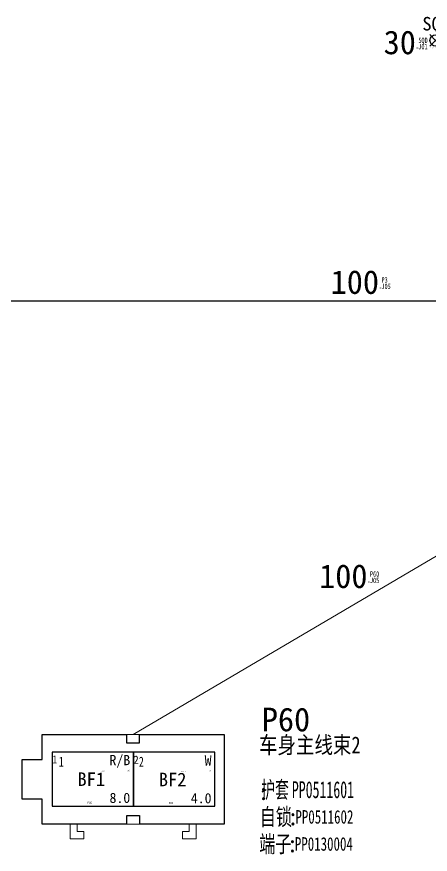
# Model space of a CAD drawing. Header units: millimetres. Extents: x -2653 to 6698, y -4403 to -42.
# Drawn here: x 310.1 to 371.2, y -1016.9 to -893.1 of the extents above; entities that cross this region are included whole.
import ezdxf
from ezdxf.enums import TextEntityAlignment as Align

# ---------------------------------------------------------------- set-up
doc = ezdxf.new("R2010")
doc.units = ezdxf.units.MM
doc.header["$MEASUREMENT"] = 0
for name, color, linetype in [('文字', 3, 'Continuous'), ('短路点', 4, 'Continuous'), ('短路点-E1', 53, 'Continuous'), ('短路点-短路线号', 2, 'Continuous'), ('节点长度', 1, 'Continuous'), ('节点长度-L', 32, 'Continuous'), ('轮廓线', 7, 'Continuous'), ('连接器-供应商', 43, 'Continuous'), ('连接器-功能', 63, 'Continuous'), ('连接器-名称', 53, 'Continuous'), ('连接器-编码', 52, 'Continuous'), ('附件-供应商', 43, 'Continuous'), ('附件-名称', 53, 'Continuous'), ('附件-数量', 21, 'Continuous'), ('附件-编码', 52, 'Continuous')]:
    doc.layers.add(name, color=color, linetype=linetype)
for name, color, linetype, plot in [('短路点-不打印', 10, 'Continuous', False), ('节点长度-E1', 53, 'Continuous', False), ('节点长度-E2', 53, 'Continuous', False), ('节点长度-不打印', 14, 'Continuous', False), ('连接器-不打印', 1, 'Continuous', False), ('连接器-位置', 12, 'Continuous', False), ('附件-不打印', 2, 'Continuous', False), ('隐藏-剥皮长度', 2, 'Continuous', False), ('隐藏-加余量', 1, 'Continuous', False), ('隐藏-备注', 1, 'Continuous', False), ('隐藏-孔位', 1, 'Continuous', False), ('隐藏-对应端子', 2, 'Continuous', False), ('隐藏-短路点信息', 4, 'Continuous', False), ('隐藏-节点长度辅助', 202, 'Continuous', False), ('隐藏-规格', 1, 'Continuous', False), ('隐藏-辅助信息', 3, 'Continuous', False), ('隐藏-防水栓', 2, 'Continuous', False)]:
    doc.layers.add(name, color=color, linetype=linetype, plot=plot)
doc.styles.add('CL', font='', dxfattribs={"height": 2})
doc.styles.add('灯泡', font='', dxfattribs={"width": 0.7})
doc.styles.get('CL').set_extended_font_data('SimSun')
doc.styles.get('灯泡').set_extended_font_data('NSimSun')

# ---------------------------------------------------------------- blocks, each defined once
blk = doc.blocks.new('节点长度')
at = {"layer": '节点长度-E1', "color": 202, "ltscale": 0.5, "style": 'CL', "width": 0.7, "flags": 4}
blk.add_attdef('E1', text='', height=0.8, dxfattribs=at).set_placement((1.35, 0.93), align=Align.MIDDLE_LEFT)
at = {"layer": '节点长度-E2', "color": 202, "ltscale": 0.5, "style": 'CL', "width": 0.7, "flags": 4}
blk.add_attdef('E2', text='', height=0.8, dxfattribs=at).set_placement((1.34, -0.01), align=Align.MIDDLE_LEFT)
at = {"layer": '节点长度-L', "color": 1, "ltscale": 0.5, "style": 'CL', "flags": 4}
blk.add_attdef('L', text='', height=2, dxfattribs=at).set_placement((0.98, 0.61), align=Align.MIDDLE_RIGHT)
at = {"layer": '节点长度-不打印', "color": 202, "ltscale": 0.5, "style": 'CL', "width": 0.7}
blk.add_text('=', height=0.5, dxfattribs=at).set_placement((1.19, -0.27), align=Align.MIDDLE_CENTER)
at = {"layer": '节点长度-不打印', "color": 1, "style": 'CL', "width": 0.8, "flags": 13}
blk.add_attdef('选项', text='', height=0.1, dxfattribs=at).set_placement((0.33, -0.1), align=Align.MIDDLE_CENTER)
blk = doc.blocks.new('短路点')
at = {"layer": '轮廓线', "color": 2, "linetype": 'ByBlock', "lineweight": -2}
for p, q in [((0, 0), (-0.87, 0.87)), ((-0.87, -0.87), (0.87, 0.87)), ((0, 0), (0.87, -0.87))]:
    blk.add_line(p, q, dxfattribs=at)
at = {"layer": '轮廓线', "color": 2, "linetype": 'ByBlock', "lineweight": -2, "const_width": 0.0983}
for points in [[(-0.87, -0.87), (0.87, 0.87)], [(-0.87, 0.87), (0.87, -0.87)]]:
    blk.add_lwpolyline(points, dxfattribs=at)
at = {"layer": '轮廓线', "linetype": 'ByBlock', "lineweight": -2}
blk.add_circle((0, 0), 0.847, dxfattribs=at)
at = {"layer": '短路点-E1', "color": 4, "ltscale": 0.5, "style": 'CL', "flags": 4}
blk.add_attdef('E1', text='', height=2, dxfattribs=at).set_placement((0.09, 2.44), align=Align.MIDDLE_CENTER)
at = {"layer": '短路点-不打印', "color": 4, "style": 'CL', "flags": 5}
for tag, p in [('右端线号', (0.85, 0.65)), ('左端线号', (0.85, 0.54)), ('绝缘长度', (0.85, 0.42)), ('剥皮', (0.85, 0.3)), ('绝缘', (0.85, 0.06)), ('位置', (0.85, -0.06)), ('回折', (0.85, 0.89)), ('回折长', (0.85, 0.77)), ('选项', (0.85, 0.18)), ('辅助', (0.85, -0.18)), ('搭接', (0.85, -0.29)), ('对应簧片', (0.85, -0.41))]:
    blk.add_attdef(tag, p, '', height=0.07, dxfattribs=at)
at = {"layer": '短路点-不打印', "color": 1, "style": 'CL', "flags": 5}
blk.add_attdef('备注', text='', height=0.3, dxfattribs=at).set_placement((0.85, -0.61), align=Align.MIDDLE_LEFT)
at = {"layer": '短路点-短路线号', "color": 4, "style": 'CL', "flags": 12}
blk.add_attdef('短路线号', text='', height=0.08, dxfattribs=at).set_placement((-0.8, -1.12), align=Align.MIDDLE_LEFT)
blk = doc.blocks.new('电线2')
at = {"layer": '轮廓线', "color": 7, "style": 'CL', "flags": 4}
for tag, p in [('颜色', (5.88, 2.8)), ('线径', (5.88, -2.78))]:
    blk.add_attdef(tag, text='', height=1.5, dxfattribs=at).set_placement(p, align=Align.MIDDLE_RIGHT)
blk.add_attdef('线号', text='', height=2, dxfattribs=at).set_placement((0.13, -0.02), align=Align.MIDDLE_CENTER)
at = {"layer": '隐藏-剥皮长度', "color": 2, "style": 'CL', "width": 0.9, "flags": 4}
blk.add_attdef('剥皮', text='', height=0.1, dxfattribs=at).set_placement((5.74, 1.22), align=Align.MIDDLE_RIGHT)
at = {"layer": '隐藏-加余量', "color": 1, "style": 'CL', "width": 0.9, "flags": 4}
blk.add_attdef('加余量', text='', height=0.1, dxfattribs=at).set_placement((5.74, 1.36), align=Align.MIDDLE_RIGHT)
at = {"layer": '隐藏-备注', "color": 1, "style": 'CL', "width": 0.9, "flags": 5}
blk.add_attdef('备注', text='', height=0.1, dxfattribs=at).set_placement((3.7, -1.38), align=Align.MIDDLE_CENTER)
at = {"layer": '隐藏-孔位', "color": 6, "style": 'CL', "width": 0.9, "flags": 4}
blk.add_attdef('孔位', text='', height=1.2, dxfattribs=at).set_placement((-5.62, 2.91), align=Align.MIDDLE_LEFT)
at = {"layer": '隐藏-对应端子', "color": 2, "style": 'CL', "width": 0.9, "flags": 4}
blk.add_attdef('对应簧片', text='', height=0.1, dxfattribs=at).set_placement((2.06, 1.21), align=Align.MIDDLE_RIGHT)
at = {"layer": '隐藏-规格', "color": 1, "style": 'CL', "width": 0.9, "flags": 5}
blk.add_attdef('规格', text='', height=0.2, dxfattribs=at).set_placement((5.74, -1.39), align=Align.MIDDLE_RIGHT)
at = {"layer": '隐藏-辅助信息', "color": 3, "style": 'CL', "width": 0.9, "flags": 5}
for tag, p in [('供方编码', (3.7, 1.24)), ('编码', (3.7, 1.37))]:
    blk.add_attdef(tag, text='', height=0.1, dxfattribs=at).set_placement(p, align=Align.MIDDLE_CENTER)
at = {"layer": '隐藏-辅助信息', "color": 2, "style": 'CL', "width": 0.9, "flags": 5}
for tag, p in [('辅助', (3.7, 1.51)), ('标识管', (3.7, -1.14))]:
    blk.add_attdef(tag, text='', height=0.1, dxfattribs=at).set_placement(p, align=Align.MIDDLE_CENTER)
at = {"layer": '隐藏-辅助信息', "color": 3, "style": 'CL', "width": 0.9, "flags": 5}
for tag, p in [('线种', (2.06, -1.26)), ('工位', (2.06, -1.38))]:
    blk.add_attdef(tag, text='', height=0.1, dxfattribs=at).set_placement(p, align=Align.MIDDLE_RIGHT)
at = {"layer": '隐藏-辅助信息', "color": 1, "style": 'CL', "width": 0.9, "flags": 5}
blk.add_attdef('选项', text='', height=0.1, dxfattribs=at).set_placement((3.7, -1.26), align=Align.MIDDLE_CENTER)
at = {"layer": '隐藏-辅助信息', "color": 4, "style": 'CL', "width": 0.9, "flags": 4}
blk.add_attdef('位置', text='', height=0.3, dxfattribs=at).set_placement((-0.09, -3.49), align=Align.MIDDLE_CENTER)
at = {"layer": '隐藏-防水栓', "color": 2, "style": 'CL', "width": 0.9, "flags": 4}
blk.add_attdef('防水栓', text='', height=0.1, dxfattribs=at).set_placement((2.06, 1.36), align=Align.MIDDLE_RIGHT)
blk = doc.blocks.new('连接器')
at = {"layer": '文字', "style": 'CL'}
blk.add_text(':', height=2.5, dxfattribs=at).set_placement((-3.93, -4.36), align=Align.MIDDLE_CENTER)
at = {"layer": '连接器-不打印', "color": 2, "style": 'CL', "width": 0.6, "flags": 5}
for tag, p in [('供方编码', (-7.19, -6.29)), ('数量', (-5.12, -5.84))]:
    blk.add_attdef(tag, text='', height=0.2, dxfattribs=at).set_placement(p, align=Align.MIDDLE_LEFT)
at = {"layer": '连接器-不打印', "color": 3, "style": 'CL', "width": 0.6, "flags": 5}
for tag, p in [('工位', (-7.19, -5.84)), ('规格', (-2.94, -5.84))]:
    blk.add_attdef(tag, text='', height=0.2, dxfattribs=at).set_placement(p, align=Align.MIDDLE_LEFT)
at = {"layer": '连接器-不打印', "color": 1, "style": 'CL', "width": 0.6, "flags": 5}
for tag, p in [('选项', (-7.19, -6.06)), ('备注', (-2.94, -6.06))]:
    blk.add_attdef(tag, text='', height=0.2, dxfattribs=at).set_placement(p, align=Align.MIDDLE_LEFT)
at = {"layer": '连接器-不打印', "color": 1, "style": 'CL', "width": 0.6, "flags": 1}
for tag, p in [('加余量', (-4.97, -6.06)), ('单位', (-4.97, -6.29)), ('自带线', (-2.77, -6.29))]:
    blk.add_attdef(tag, text='', height=0.2, dxfattribs=at).set_placement(p, align=Align.MIDDLE_CENTER)
at = {"layer": '连接器-位置', "color": 1, "style": 'CL', "flags": 4}
blk.add_attdef('位置', text='', height=3.5, dxfattribs=at).set_placement((-4.41, 2.42), align=Align.MIDDLE_CENTER)
at = {"layer": '连接器-供应商', "color": 3, "style": 'CL', "width": 0.6, "flags": 4}
blk.add_attdef('供应商', text='', height=2.5, dxfattribs=at).set_placement((-16.81, -4.38), align=Align.MIDDLE_RIGHT)
at = {"layer": '连接器-功能', "color": 3, "style": 'CL', "width": 0.8, "flags": 4}
blk.add_attdef('功能', text='', height=2.5, dxfattribs=at).set_placement((-4.34, -1.26), align=Align.MIDDLE_CENTER)
at = {"layer": '连接器-名称', "color": 3, "style": 'CL', "width": 0.6, "flags": 4}
blk.add_attdef('名称', text='', height=2.5, dxfattribs=at).set_placement((-4.1, -4.36), align=Align.MIDDLE_RIGHT)
at = {"layer": '连接器-编码', "color": 2, "style": 'CL', "width": 0.6, "flags": 4}
blk.add_attdef('编码', text='', height=2.5, dxfattribs=at).set_placement((-3.66, -4.36), align=Align.MIDDLE_LEFT)
blk = doc.blocks.new('附件')
at = {"layer": '文字', "color": 3, "style": 'CL'}
blk.add_text(':', height=2.5, dxfattribs=at).set_placement((-3.79, -0.38), align=Align.MIDDLE_CENTER)
at = {"layer": '附件-不打印', "color": 3, "style": 'CL', "width": 0.7, "flags": 5}
for tag, p in [('范围', (-8.49, -1.32)), ('工位', (-6.9, -1.32)), ('位置', (-5.31, -1.32)), ('供方编码', (-8.49, -1.62))]:
    blk.add_attdef(tag, text='', height=0.2, dxfattribs=at).set_placement(p, align=Align.MIDDLE_CENTER)
at = {"layer": '附件-不打印', "color": 1, "style": 'CL'}
for tag, width, flags, p in [('单位', 0.6, 1, (-3.72, -1.32)), ('选项', 0.7, 13, (-6.9, -1.62)), ('备注', 0.7, 5, (-5.31, -1.62)), ('规格', 0.7, 5, (-3.72, -1.62))]:
    blk.add_attdef(tag, text='', height=0.2, dxfattribs=dict(at, width=width, flags=flags)).set_placement(p, align=Align.MIDDLE_CENTER)
at = {"layer": '附件-供应商', "color": 3, "style": 'CL', "width": 0.7, "flags": 8}
blk.add_attdef('供应商', text='', height=2.5, dxfattribs=at).set_placement((-13.4, -0.42), align=Align.MIDDLE_RIGHT)
at = {"layer": '附件-名称', "color": 3, "style": 'CL', "width": 0.7, "flags": 4}
blk.add_attdef('名称', text='', height=2.5, dxfattribs=at).set_placement((-3.92, -0.38), align=Align.MIDDLE_RIGHT)
at = {"layer": '附件-数量', "color": 2, "style": 'CL', "width": 0.7, "flags": 2}
blk.add_attdef('*', text='', height=1, dxfattribs=at).set_placement((15.72, -0.38), align=Align.MIDDLE_CENTER)
at = {"layer": '附件-数量', "color": 2, "style": 'CL', "width": 0.7, "flags": 4}
blk.add_attdef('数量', text='', height=1.2, dxfattribs=at).set_placement((16.07, -0.38), align=Align.MIDDLE_LEFT)
at = {"layer": '附件-编码', "color": 2, "style": 'CL', "width": 0.7, "flags": 4}
blk.add_attdef('编码', text='', height=2.5, dxfattribs=at).set_placement((-3.65, -0.38), align=Align.MIDDLE_LEFT)

msp = doc.modelspace()

# ---------------------------------------------------------------- linework, layer by layer
at = {"color": 0, "lineweight": 25}
for p, q in [((313.88, -999.17), (326.4, -999.17)), ((313.88, -1002.86), (313.88, -999.17)), ((326.4, -1000.44), (326.4, -999.17)), ((328.24, -999.17), (328.24, -1000.44)), ((328.24, -999.17), (340.78, -999.17)), ((340.78, -999.17), (340.78, -1012.41)), ((328.24, -1000.44), (326.4, -1000.44)), ((310.95, -1002.86), (313.88, -1002.86)), ((310.95, -1008.72), (310.95, -1002.86)), ((313.88, -1008.72), (310.95, -1008.72)), ((313.88, -1012.41), (313.88, -1008.72)), ((326.41, -1011.14), (328.25, -1011.14)), ((326.41, -1012.41), (326.41, -1011.14)), ((328.25, -1011.14), (328.25, -1012.41)), ((326.41, -1012.41), (313.88, -1012.41)), ((340.78, -1012.41), (328.25, -1012.41))]:
    msp.add_line(p, q, dxfattribs=at)
at = {"color": 0}
for p, q in [((327.39, -1001.79), (315.39, -1001.79)), ((315.39, -1001.79), (315.39, -1009.79)), ((327.39, -1009.79), (327.39, -1001.79)), ((339.39, -1001.79), (327.39, -1001.79)), ((327.39, -1001.79), (327.39, -1009.79)), ((339.39, -1009.79), (339.39, -1001.79)), ((315.39, -1009.79), (327.39, -1009.79)), ((327.39, -1009.79), (339.39, -1009.79))]:
    msp.add_line(p, q, dxfattribs=at)
at = {"layer": '轮廓线', "lineweight": -3}
msp.add_line((436.03, -935.13), (305.38, -935.13), dxfattribs=at)
at = {"layer": '轮廓线', "color": 3, "lineweight": 0}
msp.add_line((436.03, -935.13), (327.32, -999.17), dxfattribs=at)
at = {"layer": '轮廓线', "color": 0, "lineweight": 0}
for p, q in [((326.4, -999.17), (328.24, -999.17)), ((318.03, -1012.41), (318.03, -1014.59)), ((319.04, -1012.41), (318.03, -1012.41)), ((319.04, -1013.53), (319.04, -1012.41)), ((326.41, -1012.41), (328.25, -1012.41)), ((335.63, -1013.53), (335.63, -1012.41)), ((335.63, -1012.41), (336.63, -1012.41)), ((336.63, -1012.41), (336.63, -1014.59)), ((320.05, -1013.53), (319.04, -1013.53)), ((320.05, -1014.59), (320.05, -1013.53)), ((334.62, -1014.59), (334.62, -1013.53)), ((334.62, -1013.53), (335.63, -1013.53)), ((318.03, -1014.59), (320.05, -1014.59)), ((336.63, -1014.59), (334.62, -1014.59))]:
    msp.add_line(p, q, dxfattribs=at)

# ---------------------------------------------------------------- block references
at = {"lineweight": -3}
ref = msp.add_blockref('短路点', (372.02, -896.6), dxfattribs=at)
ref.add_attrib('E1', 'SQD', dxfattribs={"layer": '短路点', "color": 4, "ltscale": 0.5, "height": 2, "style": 'CL'}).set_placement((372.1, -894.13), align=Align.MIDDLE_CENTER)
ref.add_attrib('短路线号', 'I3C3/QD/XA21/QDE/QDD/QDG/QDK/QDL/T1', dxfattribs={"layer": '隐藏-短路点信息', "color": 4, "height": 0.08, "style": 'CL'}).set_placement((371.21, -897.7), align=Align.MIDDLE_LEFT)
ref = msp.add_blockref('节点长度', (362.67, -932.93), dxfattribs=at)
ref.add_attrib('L', '100', dxfattribs={"layer": '节点长度', "color": 1, "ltscale": 0.5, "height": 3.5, "style": 'CL'}).set_placement((363.65, -932.31), align=Align.MIDDLE_RIGHT)
ref.add_attrib('E1', 'P3', dxfattribs={"layer": '隐藏-节点长度辅助', "color": 202, "ltscale": 0.5, "height": 0.8, "style": 'CL', "width": 0.7}).set_placement((364.02, -931.99), align=Align.MIDDLE_LEFT)
ref.add_attrib('E2', 'J05', dxfattribs={"layer": '隐藏-节点长度辅助', "color": 202, "ltscale": 0.5, "height": 0.8, "style": 'CL', "width": 0.7}).set_placement((364.01, -932.94), align=Align.MIDDLE_LEFT)
ref = msp.add_blockref('节点长度', (360.97, -976.39), dxfattribs=at)
ref.add_attrib('L', '100', dxfattribs={"layer": '节点长度', "color": 1, "ltscale": 0.5, "height": 3.5, "style": 'CL'}).set_placement((361.95, -975.78), align=Align.MIDDLE_RIGHT)
ref.add_attrib('E1', 'P60', dxfattribs={"layer": '隐藏-节点长度辅助', "color": 202, "ltscale": 0.5, "height": 0.8, "style": 'CL', "width": 0.7}).set_placement((362.32, -975.46), align=Align.MIDDLE_LEFT)
ref.add_attrib('E2', 'J05', dxfattribs={"layer": '隐藏-节点长度辅助', "color": 202, "ltscale": 0.5, "height": 0.8, "style": 'CL', "width": 0.7}).set_placement((362.31, -976.4), align=Align.MIDDLE_LEFT)
ref = msp.add_blockref('连接器', (350.52, -1003.25))
ref.add_attrib('位置', 'P60', dxfattribs={"layer": '连接器-位置', "color": 1, "height": 3.5, "style": 'CL', "flags": 8}).set_placement((349.91, -996.96), align=Align.MIDDLE_CENTER)
ref.add_attrib('功能', '车身主线束2', dxfattribs={"layer": '连接器-功能', "color": 3, "height": 2.5, "style": 'CL', "width": 0.8, "flags": 8}).set_placement((345.93, -1000.72), align=Align.MIDDLE_LEFT)
ref.add_attrib('名称', '护套', dxfattribs={"layer": '连接器-名称', "color": 3, "height": 2.5, "style": 'CL', "width": 0.6, "flags": 8}).set_placement((350.34, -1007.33), align=Align.MIDDLE_RIGHT)
ref.add_attrib('编码', 'PP0511601', dxfattribs={"layer": '连接器-编码', "color": 2, "height": 2.5, "style": 'CL', "width": 0.6}).set_placement((350.78, -1007.33), align=Align.MIDDLE_LEFT)
at = {"color": 0}
ref = msp.add_blockref('电线2', (321.02, -1005.76), dxfattribs=at)
ref.add_attrib('线号', 'BF1', dxfattribs={"layer": '轮廓线', "color": 7, "height": 2, "style": 'CL'}).set_placement((321.14, -1005.78), align=Align.MIDDLE_CENTER)
ref.add_attrib('线径', '8.0', dxfattribs={"layer": '轮廓线', "color": 7, "height": 1.5, "style": 'CL'}).set_placement((326.9, -1008.54), align=Align.MIDDLE_RIGHT)
ref.add_attrib('颜色', 'R/B', dxfattribs={"layer": '轮廓线', "color": 7, "height": 1.5, "style": 'CL'}).set_placement((326.9, -1002.96), align=Align.MIDDLE_RIGHT)
ref.add_attrib('孔位', '1', dxfattribs={"layer": '隐藏-孔位', "color": 6, "height": 1.2, "style": 'CL', "width": 0.9}).set_placement((315.39, -1002.86), align=Align.MIDDLE_LEFT)
ref.add_attrib('剥皮', '剥皮', dxfattribs={"layer": '隐藏-剥皮长度', "color": 2, "height": 0.1, "style": 'CL', "width": 0.9}).set_placement((326.76, -1004.54), align=Align.MIDDLE_RIGHT)
ref.add_attrib('对应簧片', 'PP0130004', dxfattribs={"layer": '隐藏-对应端子', "color": 2, "height": 0.1, "style": 'CL', "width": 0.9}).set_placement((323.07, -1004.56), align=Align.MIDDLE_RIGHT)
ref.add_attrib('加余量', '25', dxfattribs={"layer": '隐藏-加余量', "color": 1, "height": 0.1, "style": 'CL', "width": 0.9}).set_placement((326.76, -1004.4), align=Align.MIDDLE_RIGHT)
ref.add_attrib('位置', 'P60', dxfattribs={"layer": '隐藏-辅助信息', "color": 4, "height": 0.3, "style": 'CL', "width": 0.9}).set_placement((320.92, -1009.25), align=Align.MIDDLE_CENTER)
ref = msp.add_blockref('电线2', (333.04, -1005.81), dxfattribs=at)
ref.add_attrib('线号', 'BF2', dxfattribs={"layer": '轮廓线', "color": 7, "height": 2, "style": 'CL'}).set_placement((333.16, -1005.83), align=Align.MIDDLE_CENTER)
ref.add_attrib('线径', '4.0', dxfattribs={"layer": '轮廓线', "color": 7, "height": 1.5, "style": 'CL'}).set_placement((338.91, -1008.59), align=Align.MIDDLE_RIGHT)
ref.add_attrib('颜色', 'W', dxfattribs={"layer": '轮廓线', "color": 7, "height": 1.5, "style": 'CL'}).set_placement((338.91, -1003.01), align=Align.MIDDLE_RIGHT)
ref.add_attrib('孔位', '2', dxfattribs={"layer": '隐藏-孔位', "color": 6, "height": 1.2, "style": 'CL', "width": 0.9}).set_placement((327.41, -1002.9), align=Align.MIDDLE_LEFT)
ref.add_attrib('剥皮', '剥皮', dxfattribs={"layer": '隐藏-剥皮长度', "color": 2, "height": 0.1, "style": 'CL', "width": 0.9}).set_placement((338.78, -1004.59), align=Align.MIDDLE_RIGHT)
ref.add_attrib('对应簧片', 'PP0130002', dxfattribs={"layer": '隐藏-对应端子', "color": 2, "height": 0.1, "style": 'CL', "width": 0.9}).set_placement((335.09, -1004.6), align=Align.MIDDLE_RIGHT)
ref.add_attrib('加余量', '25', dxfattribs={"layer": '隐藏-加余量', "color": 1, "height": 0.1, "style": 'CL', "width": 0.9}).set_placement((338.78, -1004.45), align=Align.MIDDLE_RIGHT)
ref.add_attrib('位置', 'P60', dxfattribs={"layer": '隐藏-辅助信息', "color": 4, "height": 0.3, "style": 'CL', "width": 0.9}).set_placement((332.94, -1009.3), align=Align.MIDDLE_CENTER)
ref = msp.add_blockref('附件', (354.73, -1010.97))
ref.add_attrib('名称', '自锁', dxfattribs={"layer": '附件-名称', "color": 3, "height": 2.5, "style": 'CL', "width": 0.7, "flags": 8}).set_placement((350.8, -1011.35), align=Align.MIDDLE_RIGHT)
ref.add_attrib('编码', 'PP0511602', dxfattribs={"layer": '附件-编码', "color": 7, "height": 2, "style": 'CL', "width": 0.7}).set_placement((351.3, -1011.35), align=Align.MIDDLE_LEFT)
ref = msp.add_blockref('附件', (354.65, -1014.96))
ref.add_attrib('名称', '端子', dxfattribs={"layer": '附件-名称', "color": 3, "height": 2.5, "style": 'CL', "width": 0.7, "flags": 8}).set_placement((350.72, -1015.35), align=Align.MIDDLE_RIGHT)
ref.add_attrib('编码', 'PP0130004', dxfattribs={"layer": '附件-编码', "color": 2, "height": 2, "style": 'CL', "width": 0.7}).set_placement((351.22, -1015.35), align=Align.MIDDLE_LEFT)
at = {"layer": '轮廓线', "lineweight": 0}
ref = msp.add_blockref('节点长度', (368.12, -897.51), dxfattribs=at)
ref.add_attrib('L', '30', dxfattribs={"layer": '节点长度', "color": 1, "ltscale": 0.5, "height": 3.5, "style": 'CL'}).set_placement((369.1, -896.89), align=Align.MIDDLE_RIGHT)
ref.add_attrib('E1', 'SQD', dxfattribs={"layer": '隐藏-节点长度辅助', "color": 202, "ltscale": 0.5, "height": 0.8, "style": 'CL', "width": 0.7}).set_placement((369.47, -896.58), align=Align.MIDDLE_LEFT)
ref.add_attrib('E2', 'J01', dxfattribs={"layer": '隐藏-节点长度辅助', "color": 202, "ltscale": 0.5, "height": 0.8, "style": 'CL', "width": 0.7}).set_placement((369.46, -897.52), align=Align.MIDDLE_LEFT)

# ---------------------------------------------------------------- texts
at = {"color": 0, "lineweight": 25, "style": '灯泡', "width": 0.7}
for s, p in [('1', (316.71, -1003.2)), ('2', (328.54, -1003.2))]:
    msp.add_text(s, height=1.5, dxfattribs=at).set_placement(p, align=Align.MIDDLE_CENTER)

doc.saveas('drawing.dxf')
